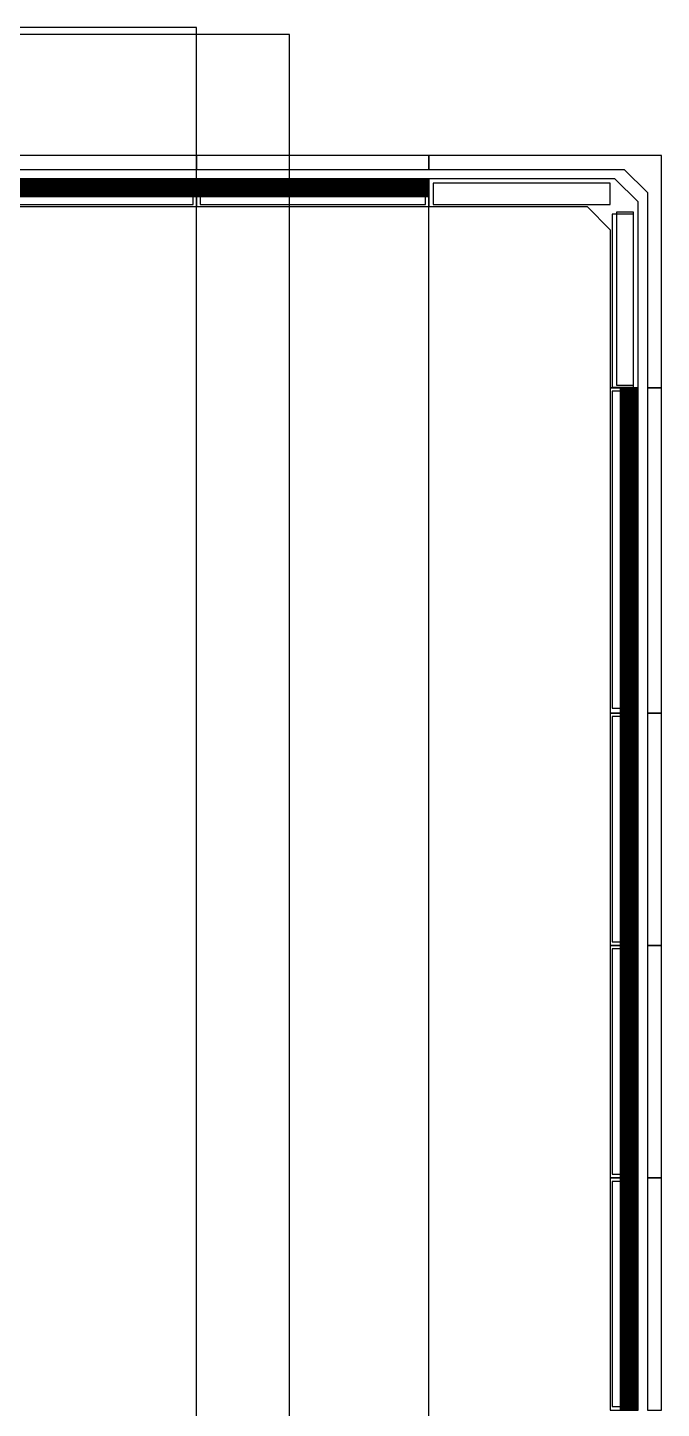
# Model space of a CAD drawing. Header units: millimetres. Extents: x 427 to 2444, y 137 to 817.
# Drawn here: x 1149.5105 to 1149.6468, y 301.3543 to 301.6514 of the extents above; entities that cross this region are included whole.
import ezdxf

# ---------------------------------------------------------------- set-up
doc = ezdxf.new("R2010")
doc.units = ezdxf.units.MM
doc.layers.add('L114', color=213, linetype='Continuous')
doc.layers.add('L241', color=200, linetype='Continuous')

# ---------------------------------------------------------------- blocks, each defined once
blk = doc.blocks.new('HX8394_F_PAD')
at = {"layer": 'L241'}
blk.add_lwpolyline([(-13.9, -0.435), (-13.9, 0.435), (13.9, 0.435), (13.9, -0.435), (-13.9, -0.435)], close=True, dxfattribs=at)
blk = doc.blocks.new('ILI9881C_AA_NTBUMP_PM_875UM')
at = {"layer": 'L241'}
blk.add_lwpolyline([(-13.92, -0.4375), (-13.92, 0.4375), (13.92, 0.4375), (13.92, -0.4375), (-13.92, -0.4375)], close=True, dxfattribs=at)
blk = doc.blocks.new('JD9365Z_PAD_20170829_Y880')
at = {"layer": 'L241'}
blk.add_lwpolyline([(-13.95, -0.41), (-13.95, 0.41), (13.95, 0.41), (13.95, -0.41), (-13.95, -0.41)], close=True, dxfattribs=at)
blk = doc.blocks.new('GC9702_BUMP_NOCOMPENSATION')
at = {"layer": 'L114'}
for points in [[(-13.95, 0.374), (-13.984, 0.374), (-13.989, 0.369), (-13.989, 0.335), (-13.995, 0.335), (-13.995, 0.375), (-13.99, 0.38), (-13.95, 0.38), (-13.95, 0.374)], [(-13.95, 0.374), (-13.984, 0.374), (-13.989, 0.369), (-13.989, 0.335), (-13.995, 0.335), (-13.995, 0.375), (-13.99, 0.38), (-13.95, 0.38), (-13.95, 0.374)], [(-13.989, 0.37443), (-13.989, 0.379), (-13.95088, 0.379), (-13.95088, 0.37443), (-13.989, 0.37443)], [(-13.989, 0.37443), (-13.989, 0.379), (-13.95088, 0.379), (-13.95088, 0.37443), (-13.989, 0.37443)], [(-13.95, 0.374), (-13.95, 0.38), (-13.9, 0.38), (-13.9, 0.374), (-13.95, 0.374)], [(-13.95, 0.374), (-13.95, 0.38), (-13.9, 0.38), (-13.9, 0.374), (-13.95, 0.374)], [(-13.94926, 0.37443), (-13.94926, 0.379), (-13.90082, 0.379), (-13.90082, 0.37443), (-13.94926, 0.37443)], [(-13.94926, 0.37443), (-13.94926, 0.379), (-13.90082, 0.379), (-13.90082, 0.37443), (-13.94926, 0.37443)], [(-13.9, 0.374), (-13.9, 0.38), (-13.85, 0.38), (-13.85, 0.374), (-13.9, 0.374)], [(-13.9, 0.374), (-13.9, 0.38), (-13.85, 0.38), (-13.85, 0.374), (-13.9, 0.374)], [(-13.89926, 0.37443), (-13.89926, 0.379), (-13.85082, 0.379), (-13.85082, 0.37443), (-13.89926, 0.37443)], [(-13.89926, 0.37443), (-13.89926, 0.379), (-13.85082, 0.379), (-13.85082, 0.37443), (-13.89926, 0.37443)], [(-13.994, 0.33555), (-13.994, 0.37281), (-13.99038, 0.37281), (-13.99038, 0.33555), (-13.994, 0.33555)], [(-13.994, 0.33555), (-13.994, 0.37281), (-13.99038, 0.37281), (-13.99038, 0.33555), (-13.994, 0.33555)], [(-13.994, 0.33512), (-13.994, 0.37238), (-13.98943, 0.37238), (-13.98943, 0.33512), (-13.994, 0.33512)], [(-13.994, 0.33512), (-13.994, 0.37238), (-13.98943, 0.37238), (-13.98943, 0.33512), (-13.994, 0.33512)], [(-13.995, 0.265), (-13.995, 0.335), (-13.989, 0.335), (-13.989, 0.265), (-13.995, 0.265)], [(-13.995, 0.265), (-13.995, 0.335), (-13.989, 0.335), (-13.989, 0.265), (-13.995, 0.265)], [(-13.994, 0.26604), (-13.994, 0.33426), (-13.98943, 0.33426), (-13.98943, 0.26604), (-13.994, 0.26604)], [(-13.994, 0.26604), (-13.994, 0.33426), (-13.98943, 0.33426), (-13.98943, 0.26604), (-13.994, 0.26604)], [(-13.995, 0.215), (-13.995, 0.265), (-13.989, 0.265), (-13.989, 0.215), (-13.995, 0.215)], [(-13.995, 0.215), (-13.995, 0.265), (-13.989, 0.265), (-13.989, 0.215), (-13.995, 0.215)], [(-13.994, 0.21582), (-13.994, 0.26426), (-13.98943, 0.26426), (-13.98943, 0.21582), (-13.994, 0.21582)], [(-13.994, 0.21582), (-13.994, 0.26426), (-13.98943, 0.26426), (-13.98943, 0.21582), (-13.994, 0.21582)], [(-13.995, 0.165), (-13.995, 0.215), (-13.989, 0.215), (-13.989, 0.165), (-13.995, 0.165)], [(-13.995, 0.165), (-13.995, 0.215), (-13.989, 0.215), (-13.989, 0.165), (-13.995, 0.165)], [(-13.994, 0.16582), (-13.994, 0.21426), (-13.98943, 0.21426), (-13.98943, 0.16582), (-13.994, 0.16582)], [(-13.994, 0.16582), (-13.994, 0.21426), (-13.98943, 0.21426), (-13.98943, 0.16582), (-13.994, 0.16582)], [(-13.995, 0.115), (-13.995, 0.165), (-13.989, 0.165), (-13.989, 0.115), (-13.995, 0.115)], [(-13.995, 0.115), (-13.995, 0.165), (-13.989, 0.165), (-13.989, 0.115), (-13.995, 0.115)], [(-13.994, 0.11582), (-13.994, 0.16426), (-13.98943, 0.16426), (-13.98943, 0.11582), (-13.994, 0.11582)], [(-13.994, 0.11582), (-13.994, 0.16426), (-13.98943, 0.16426), (-13.98943, 0.11582), (-13.994, 0.11582)]]:
    blk.add_lwpolyline(points, close=True, dxfattribs=at)
at = {"layer": 'L114', "const_width": 0.004}
for points in [[(-13.95, 0.378), (-13.9, 0.378)], [(-13.95, 0.378), (-13.9, 0.378)], [(-13.95, 0.378), (-13.9, 0.378)], [(-13.95, 0.378), (-13.9, 0.378)], [(-13.9, 0.378), (-13.85, 0.378)], [(-13.9, 0.378), (-13.85, 0.378)], [(-13.9, 0.378), (-13.85, 0.378)], [(-13.9, 0.378), (-13.85, 0.378)], [(-13.993, 0.265), (-13.993, 0.335)], [(-13.993, 0.265), (-13.993, 0.335)], [(-13.993, 0.265), (-13.993, 0.335)], [(-13.993, 0.265), (-13.993, 0.335)], [(-13.993, 0.215), (-13.993, 0.265)], [(-13.993, 0.215), (-13.993, 0.265)], [(-13.993, 0.215), (-13.993, 0.265)], [(-13.993, 0.215), (-13.993, 0.265)], [(-13.993, 0.165), (-13.993, 0.215)], [(-13.993, 0.165), (-13.993, 0.215)], [(-13.993, 0.165), (-13.993, 0.215)], [(-13.993, 0.165), (-13.993, 0.215)], [(-13.993, 0.115), (-13.993, 0.165)], [(-13.993, 0.115), (-13.993, 0.165)], [(-13.993, 0.115), (-13.993, 0.165)], [(-13.993, 0.115), (-13.993, 0.165)]]:
    blk.add_lwpolyline(points, dxfattribs=at)
at = {"layer": 'L241'}
for points in [[(-13.95, 0.382), (-13.992, 0.382), (-13.997, 0.377), (-13.997, 0.335), (-14, 0.335), (-14, 0.385), (-13.95, 0.385), (-13.95, 0.382)], [(-13.95, 0.382), (-13.992, 0.382), (-13.997, 0.377), (-13.997, 0.335), (-14, 0.335), (-14, 0.385), (-13.95, 0.385), (-13.95, 0.382)], [(-13.95, 0.382), (-13.95, 0.385), (-13.9, 0.385), (-13.9, 0.382), (-13.95, 0.382)], [(-13.95, 0.382), (-13.95, 0.385), (-13.9, 0.385), (-13.9, 0.382), (-13.95, 0.382)], [(-13.9, 0.382), (-13.9, 0.385), (-13.85, 0.385), (-13.85, 0.382), (-13.9, 0.382)], [(-13.9, 0.382), (-13.9, 0.385), (-13.85, 0.385), (-13.85, 0.382), (-13.9, 0.382)], [(-14, 0.265), (-14, 0.335), (-13.997, 0.335), (-13.997, 0.265), (-14, 0.265)], [(-14, 0.265), (-14, 0.335), (-13.997, 0.335), (-13.997, 0.265), (-14, 0.265)], [(-14, 0.215), (-14, 0.265), (-13.997, 0.265), (-13.997, 0.215), (-14, 0.215)], [(-14, 0.215), (-14, 0.265), (-13.997, 0.265), (-13.997, 0.215), (-14, 0.215)], [(-14, 0.165), (-14, 0.215), (-13.997, 0.215), (-13.997, 0.165), (-14, 0.165)], [(-14, 0.165), (-14, 0.215), (-13.997, 0.215), (-13.997, 0.165), (-14, 0.165)], [(-14, 0.115), (-14, 0.165), (-13.997, 0.165), (-13.997, 0.115), (-14, 0.115)], [(-14, 0.115), (-14, 0.165), (-13.997, 0.165), (-13.997, 0.115), (-14, 0.115)]]:
    blk.add_lwpolyline(points, close=True, dxfattribs=at)
blk = doc.blocks.new('IC_GDS_ALL')
for name, p in [('ILI9881C_AA_NTBUMP_PM_875UM', (0, 0)), ('HX8394_F_PAD', (0, 0.004)), ('GC9702_BUMP_NOCOMPENSATION', (0, 0.0265)), ('JD9365Z_PAD_20170829_Y880', (0, -0.0035))]:
    blk.add_blockref(name, p)
blk = doc.blocks.new('IC_ALL')
at = {"yscale": -1, "rotation": 180}
blk.add_blockref('IC_GDS_ALL', (14, 0.4375), dxfattribs=at)
blk = doc.blocks.new('IC_FPC_OLB_ALL')
blk.add_blockref('IC_ALL', (1.188, 1.0245))

msp = doc.modelspace()

# ---------------------------------------------------------------- block references
msp.add_blockref('IC_FPC_OLB_ALL', (1120.45883, 299.75037))

doc.saveas('drawing.dxf')
